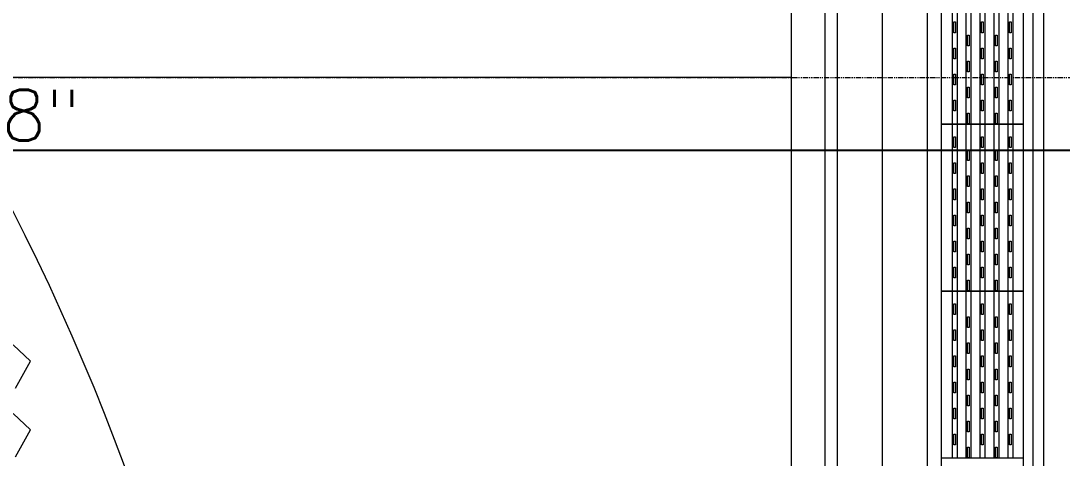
# Model space of a CAD drawing. Header units: inches. Extents: x 437 to 8681, y 26 to 3302.
# Drawn here: x 1616.9 to 1739.6, y 834 to 885.5 of the extents above; entities that cross this region are included whole.
import ezdxf

# ---------------------------------------------------------------- set-up
doc = ezdxf.new("R2010")
doc.units = ezdxf.units.IN
doc.header["$MEASUREMENT"] = 0
doc.linetypes.add('PHANTOM2', pattern=[1.25, 0.625, -0.125, 0.125, -0.125, 0.125, -0.125])
doc.layers.add('ARBOLES', color=7, linetype='Continuous', lineweight=13, true_color=0x69d485)
doc.layers.add('DIMENSION', color=1, linetype='Continuous')
doc.layers.add('PLANTA BLANCA', color=7, linetype='Continuous', lineweight=0)
doc.layers.add('TEXTURE', color=8, linetype='Continuous', lineweight=0)
doc.styles.add('ROMANS', font='romans.shx')
doc.dimstyles.new('SMALLER DIM', dxfattribs={"dimscale": 64, "dimtxt": 0.09375, "dimasz": 0.015625, "dimexe": 0.075, "dimexo": 0.02625, "dimgap": 0.0375, "dimtad": 0, "dimtih": 1, "dimtoh": 1, "dimdec": 4, "dimzin": 3, "dimdsep": 46, "dimlunit": 4, "dimtxsty": 'ROMANS', "dimcen": 0.0375, "dimclrd": 256, "dimclre": 256, "dimclrt": 7, "dimadec": 0, "dimazin": 0, "dimtfac": 0.75, "dimtdec": 4, "dimtmove": 0, "dimatfit": 3, "dimfxl": 1, "dimfrac": 1, "dimtolj": 1, "dimtzin": 0, "dimlwd": -1, "dimlwe": -1, "dimarcsym": 1})

# ---------------------------------------------------------------- blocks, each defined once
blk = doc.blocks.new('*D81')
at = {"layer": 'DIMENSION', "transparency": 16777216}
for p, q in [((1587.68, 885.87), (1587.68, 879.87)), ((1589.35, 886.87), (1592.48, 886.87)), ((1587.68, 882.87), (1607.97, 874.41)), ((1589.35, 878.87), (1592.48, 878.87)), ((1607.97, 874.41), (1612.77, 874.41))]:
    blk.add_line(p, q, dxfattribs=at)
for points in [[(1587.51, 885.87), (1587.85, 885.87), (1587.68, 886.87)], [(1587.51, 879.87), (1587.85, 879.87), (1587.68, 878.87)]]:
    blk.add_solid(points, dxfattribs=at)
at = {"layer": 'DIMENSION', "color": 7, "transparency": 16777216, "insert": (1619.31, 874.41), "char_height": 6, "attachment_point": 5, "style": 'ROMANS'}
blk.add_mtext('\\A1;8"', dxfattribs=at)
blk = doc.blocks.new('*D72')
at = {"layer": 'DIMENSION', "transparency": 16777216}
for p, q in [((1027.98, 870.36), (1464.07, 870.28)), ((1946.54, 870.2), (1510.44, 870.27)), ((1026.98, 868.68), (1026.98, 865.56)), ((1947.54, 868.52), (1947.54, 865.4))]:
    blk.add_line(p, q, dxfattribs=at)
for points in [[(1027.98, 870.53), (1027.98, 870.19), (1026.98, 870.36)], [(1946.54, 870.37), (1946.54, 870.03), (1947.54, 870.2)]]:
    blk.add_solid(points, dxfattribs=at)
at = {"layer": 'DIMENSION', "color": 7, "transparency": 16777216, "insert": (1487.26, 870.28), "char_height": 6, "attachment_point": 5, "style": 'ROMANS'}
blk.add_mtext('\\A1;76\'-8{\\H0.75x;\\S9#16;}"', dxfattribs=at)

msp = doc.modelspace()

# ---------------------------------------------------------------- hatches: boundary and pattern name
at = {"layer": 'TEXTURE', "linetype": 'Continuous'}
h = msp.add_hatch(dxfattribs=at)
h.set_pattern_fill('ANSI31', color=9, scale=42.5, angle=225)
h.set_pattern_definition([(270, (-3559.14, -96.3204), (5.3125, -9e-16), [])])
h.paths.add_polyline_path([(1435.237, 1191.3018), (1435.237, 650.2838), (1363.22944, 650.2838), (1363.22944, 1307.86683), (1821.50336, 1307.86683), (1821.50336, 1168.15326), (1945.22944, 1168.15326), (1945.22944, 1084.7125), (1808.37898, 1084.688), (1808.37898, 650.2838), (1736.14625, 650.2838), (1736.12206, 1191.3018)])
h.paths.add_polyline_path([(1059.22944, 925.86683), (1363.22944, 925.86683), (1363.22944, 853.86683), (1059.22944, 853.86683)])
h = msp.add_hatch(dxfattribs=at)
h.set_pattern_fill('ANSI31', color=9, scale=42.5, angle=225)
h.set_pattern_definition([(270, (-8710.0197, -3326.6847), (5.3125, -9e-16), [])])
h.paths.add_polyline_path([(1445.99449, 781.1818), (1711.67953, 781.1818), (1711.67953, 790.86683), (1445.99449, 790.86683)])
h.paths.add_polyline_path([(1459.67953, 790.86683), (1445.99449, 790.86683), (1445.99449, 1180.55187), (1459.67953, 1180.55187)])
h.paths.add_polyline_path([(1711.67953, 1180.55187), (1725.36457, 1180.55187), (1725.36457, 781.1818), (1711.67953, 781.1818)])
h.paths.add_polyline_path([(1459.67953, 1180.55187), (1711.67953, 1180.55187), (1711.67953, 1166.86683), (1459.67953, 1166.86683)])

# ---------------------------------------------------------------- linework, layer by layer
at = {"layer": 'ARBOLES', "color": 0}
for p, q in [((1618.05408, 845.42803), (1615.98804, 847.35448)), ((1618.05408, 845.42803), (1615.98804, 847.35448)), ((1616.28563, 842.23428), (1618.05408, 845.42803)), ((1616.28563, 842.23428), (1618.05408, 845.42803)), ((1618.05408, 837.31327), (1615.98804, 839.23972)), ((1618.05408, 837.31327), (1615.98804, 839.23972)), ((1616.28563, 834.11952), (1618.05408, 837.31327))]:
    msp.add_line(p, q, dxfattribs=at)
msp.add_circle((1375.44128, 740.27276), 270, dxfattribs=at)
at = {"layer": 'PLANTA BLANCA', "lineweight": 0}
for p, q in [((1735.01024, 1190.19754), (1735.01024, 771.53613)), ((1736.12206, 1191.3018), (1736.12206, 770.43187)), ((1725.36457, 781.1818), (1725.36457, 1180.55187)), ((1711.67953, 790.86683), (1711.67953, 1166.86683)), ((1707.67953, 794.86683), (1707.67953, 1162.86683)), ((1725.36457, 873.34715), (1725.36457, 893.03219)), ((1726.61654, 893.03219), (1726.61654, 873.34715)), ((1727.20709, 893.03219), (1727.20709, 873.34715)), ((1728.25433, 893.03219), (1728.25433, 873.34715)), ((1728.84488, 893.03219), (1728.84488, 873.34715)), ((1729.89213, 893.03219), (1729.89213, 873.34715)), ((1730.48268, 893.03219), (1730.48268, 873.34715)), ((1731.52992, 893.03219), (1731.52992, 873.34715)), ((1732.12047, 893.03219), (1732.12047, 873.34715)), ((1733.16772, 893.03219), (1733.16772, 873.34715)), ((1733.75827, 893.03219), (1733.75827, 873.34715)), ((1735.01024, 893.03219), (1735.01024, 873.34715)), ((1726.81339, 884.13455), (1726.81339, 885.39439)), ((1726.81339, 885.39439), (1727.01024, 885.39439)), ((1727.01024, 885.39439), (1727.01024, 884.13455)), ((1730.08898, 884.13455), (1730.08898, 885.39439)), ((1730.08898, 885.39439), (1730.28583, 885.39439)), ((1730.28583, 885.39439), (1730.28583, 884.13455)), ((1733.36457, 884.13455), (1733.36457, 885.39439)), ((1733.36457, 885.39439), (1733.56142, 885.39439)), ((1733.56142, 885.39439), (1733.56142, 884.13455)), ((1727.01024, 884.13455), (1726.81339, 884.13455)), ((1728.45118, 882.59912), (1728.45118, 883.85896)), ((1728.45118, 883.85896), (1728.64803, 883.85896)), ((1728.64803, 883.85896), (1728.64803, 882.59912)), ((1730.28583, 884.13455), (1730.08898, 884.13455)), ((1731.72677, 882.59912), (1731.72677, 883.85896)), ((1731.72677, 883.85896), (1731.92362, 883.85896)), ((1731.92362, 883.85896), (1731.92362, 882.59912)), ((1733.56142, 884.13455), (1733.36457, 884.13455)), ((1726.81339, 881.06369), (1726.81339, 882.32353)), ((1726.81339, 882.32353), (1727.01024, 882.32353)), ((1727.01024, 882.32353), (1727.01024, 881.06369)), ((1728.64803, 882.59912), (1728.45118, 882.59912)), ((1730.08898, 881.06369), (1730.08898, 882.32353)), ((1730.08898, 882.32353), (1730.28583, 882.32353)), ((1730.28583, 882.32353), (1730.28583, 881.06369)), ((1731.92362, 882.59912), (1731.72677, 882.59912)), ((1733.36457, 881.06369), (1733.36457, 882.32353)), ((1733.36457, 882.32353), (1733.56142, 882.32353)), ((1733.56142, 882.32353), (1733.56142, 881.06369)), ((1727.01024, 881.06369), (1726.81339, 881.06369)), ((1730.28583, 881.06369), (1730.08898, 881.06369)), ((1733.56142, 881.06369), (1733.36457, 881.06369)), ((1728.45118, 879.52825), (1728.45118, 880.78809)), ((1728.45118, 880.78809), (1728.64803, 880.78809)), ((1728.64803, 880.78809), (1728.64803, 879.52825)), ((1731.72677, 879.52825), (1731.72677, 880.78809)), ((1731.72677, 880.78809), (1731.92362, 880.78809)), ((1731.92362, 880.78809), (1731.92362, 879.52825)), ((1726.81339, 877.99282), (1726.81339, 879.25266)), ((1726.81339, 879.25266), (1727.01024, 879.25266)), ((1727.01024, 879.25266), (1727.01024, 877.99282)), ((1728.64803, 879.52825), (1728.45118, 879.52825)), ((1730.08898, 877.99282), (1730.08898, 879.25266)), ((1730.08898, 879.25266), (1730.28583, 879.25266)), ((1730.28583, 879.25266), (1730.28583, 877.99282)), ((1731.92362, 879.52825), (1731.72677, 879.52825)), ((1733.36457, 877.99282), (1733.36457, 879.25266)), ((1733.36457, 879.25266), (1733.56142, 879.25266)), ((1733.56142, 879.25266), (1733.56142, 877.99282)), ((1727.01024, 877.99282), (1726.81339, 877.99282)), ((1728.45118, 876.45739), (1728.45118, 877.71723)), ((1728.45118, 877.71723), (1728.64803, 877.71723)), ((1728.64803, 877.71723), (1728.64803, 876.45739)), ((1730.28583, 877.99282), (1730.08898, 877.99282)), ((1731.72677, 876.45739), (1731.72677, 877.71723)), ((1731.72677, 877.71723), (1731.92362, 877.71723)), ((1731.92362, 877.71723), (1731.92362, 876.45739)), ((1733.56142, 877.99282), (1733.36457, 877.99282)), ((1726.81339, 874.92195), (1726.81339, 876.1818)), ((1726.81339, 876.1818), (1727.01024, 876.1818)), ((1727.01024, 876.1818), (1727.01024, 874.92195)), ((1728.64803, 876.45739), (1728.45118, 876.45739)), ((1730.08898, 874.92195), (1730.08898, 876.1818)), ((1730.08898, 876.1818), (1730.28583, 876.1818)), ((1730.28583, 876.1818), (1730.28583, 874.92195)), ((1731.92362, 876.45739), (1731.72677, 876.45739)), ((1733.36457, 874.92195), (1733.36457, 876.1818)), ((1733.36457, 876.1818), (1733.56142, 876.1818)), ((1733.56142, 876.1818), (1733.56142, 874.92195)), ((1727.01024, 874.92195), (1726.81339, 874.92195)), ((1730.28583, 874.92195), (1730.08898, 874.92195)), ((1733.56142, 874.92195), (1733.36457, 874.92195)), ((1728.45118, 873.38652), (1728.45118, 874.64636)), ((1728.45118, 874.64636), (1728.64803, 874.64636)), ((1728.64803, 874.64636), (1728.64803, 873.38652)), ((1731.72677, 873.38652), (1731.72677, 874.64636)), ((1731.72677, 874.64636), (1731.92362, 874.64636)), ((1731.92362, 874.64636), (1731.92362, 873.38652)), ((1725.36457, 873.34715), (1726.61654, 873.34715)), ((1725.36457, 853.66211), (1725.36457, 873.34715)), ((1726.61654, 873.34715), (1725.36457, 873.34715)), ((1726.61654, 873.34715), (1727.20709, 873.34715)), ((1726.61654, 873.34715), (1726.61654, 853.66211)), ((1727.20709, 873.34715), (1726.61654, 873.34715)), ((1727.20709, 873.34715), (1728.25433, 873.34715)), ((1727.20709, 873.34715), (1727.20709, 853.66211)), ((1728.25433, 873.34715), (1727.20709, 873.34715)), ((1728.25433, 873.34715), (1728.84488, 873.34715)), ((1728.25433, 873.34715), (1728.25433, 853.66211)), ((1728.84488, 873.34715), (1728.25433, 873.34715)), ((1728.64803, 873.38652), (1728.45118, 873.38652)), ((1728.84488, 873.34715), (1729.89213, 873.34715)), ((1728.84488, 873.34715), (1728.84488, 853.66211)), ((1729.89213, 873.34715), (1728.84488, 873.34715)), ((1729.89213, 873.34715), (1730.48268, 873.34715)), ((1729.89213, 873.34715), (1729.89213, 853.66211)), ((1730.48268, 873.34715), (1729.89213, 873.34715)), ((1730.48268, 873.34715), (1731.52992, 873.34715)), ((1730.48268, 873.34715), (1730.48268, 853.66211)), ((1731.52992, 873.34715), (1730.48268, 873.34715)), ((1731.52992, 873.34715), (1732.12047, 873.34715)), ((1731.52992, 873.34715), (1731.52992, 853.66211)), ((1732.12047, 873.34715), (1731.52992, 873.34715)), ((1731.92362, 873.38652), (1731.72677, 873.38652)), ((1732.12047, 873.34715), (1733.16772, 873.34715)), ((1732.12047, 873.34715), (1732.12047, 853.66211)), ((1733.16772, 873.34715), (1732.12047, 873.34715)), ((1733.16772, 873.34715), (1733.75827, 873.34715)), ((1733.16772, 873.34715), (1733.16772, 853.66211)), ((1733.75827, 873.34715), (1733.16772, 873.34715)), ((1733.75827, 873.34715), (1735.01024, 873.34715)), ((1733.75827, 873.34715), (1733.75827, 853.66211)), ((1735.01024, 873.34715), (1733.75827, 873.34715)), ((1735.01024, 873.34715), (1735.01024, 853.66211)), ((1726.81339, 870.59124), (1726.81339, 871.85109)), ((1726.81339, 871.85109), (1727.01024, 871.85109)), ((1727.01024, 871.85109), (1727.01024, 870.59124)), ((1730.08898, 870.59124), (1730.08898, 871.85109)), ((1730.08898, 871.85109), (1730.28583, 871.85109)), ((1730.28583, 871.85109), (1730.28583, 870.59124)), ((1733.36457, 870.59124), (1733.36457, 871.85109)), ((1733.36457, 871.85109), (1733.56142, 871.85109)), ((1733.56142, 871.85109), (1733.56142, 870.59124)), ((1727.01024, 870.59124), (1726.81339, 870.59124)), ((1728.45118, 869.05581), (1728.45118, 870.31565)), ((1728.45118, 870.31565), (1728.64803, 870.31565)), ((1728.64803, 870.31565), (1728.64803, 869.05581)), ((1730.28583, 870.59124), (1730.08898, 870.59124)), ((1731.72677, 869.05581), (1731.72677, 870.31565)), ((1731.72677, 870.31565), (1731.92362, 870.31565)), ((1731.92362, 870.31565), (1731.92362, 869.05581)), ((1733.56142, 870.59124), (1733.36457, 870.59124)), ((1726.81339, 867.52038), (1726.81339, 868.78022)), ((1726.81339, 868.78022), (1727.01024, 868.78022)), ((1727.01024, 868.78022), (1727.01024, 867.52038)), ((1728.64803, 869.05581), (1728.45118, 869.05581)), ((1730.08898, 867.52038), (1730.08898, 868.78022)), ((1730.08898, 868.78022), (1730.28583, 868.78022)), ((1730.28583, 868.78022), (1730.28583, 867.52038)), ((1731.92362, 869.05581), (1731.72677, 869.05581)), ((1733.36457, 867.52038), (1733.36457, 868.78022)), ((1733.36457, 868.78022), (1733.56142, 868.78022)), ((1733.56142, 868.78022), (1733.56142, 867.52038)), ((1727.01024, 867.52038), (1726.81339, 867.52038)), ((1730.28583, 867.52038), (1730.08898, 867.52038)), ((1733.56142, 867.52038), (1733.36457, 867.52038)), ((1728.45118, 865.98494), (1728.45118, 867.24479)), ((1728.45118, 867.24479), (1728.64803, 867.24479)), ((1728.64803, 867.24479), (1728.64803, 865.98494)), ((1731.72677, 865.98494), (1731.72677, 867.24479)), ((1731.72677, 867.24479), (1731.92362, 867.24479)), ((1731.92362, 867.24479), (1731.92362, 865.98494)), ((1726.81339, 864.44951), (1726.81339, 865.70935)), ((1726.81339, 865.70935), (1727.01024, 865.70935)), ((1727.01024, 865.70935), (1727.01024, 864.44951)), ((1728.64803, 865.98494), (1728.45118, 865.98494)), ((1730.08898, 864.44951), (1730.08898, 865.70935)), ((1730.08898, 865.70935), (1730.28583, 865.70935)), ((1730.28583, 865.70935), (1730.28583, 864.44951)), ((1731.92362, 865.98494), (1731.72677, 865.98494)), ((1733.36457, 864.44951), (1733.36457, 865.70935)), ((1733.36457, 865.70935), (1733.56142, 865.70935)), ((1733.56142, 865.70935), (1733.56142, 864.44951)), ((1727.01024, 864.44951), (1726.81339, 864.44951)), ((1728.45118, 862.91408), (1728.45118, 864.17392)), ((1728.45118, 864.17392), (1728.64803, 864.17392)), ((1728.64803, 864.17392), (1728.64803, 862.91408)), ((1730.28583, 864.44951), (1730.08898, 864.44951)), ((1731.72677, 862.91408), (1731.72677, 864.17392)), ((1731.72677, 864.17392), (1731.92362, 864.17392)), ((1731.92362, 864.17392), (1731.92362, 862.91408)), ((1733.56142, 864.44951), (1733.36457, 864.44951)), ((1726.81339, 861.37865), (1726.81339, 862.63849)), ((1726.81339, 862.63849), (1727.01024, 862.63849)), ((1727.01024, 862.63849), (1727.01024, 861.37865)), ((1728.64803, 862.91408), (1728.45118, 862.91408)), ((1730.08898, 861.37865), (1730.08898, 862.63849)), ((1730.08898, 862.63849), (1730.28583, 862.63849)), ((1730.28583, 862.63849), (1730.28583, 861.37865)), ((1731.92362, 862.91408), (1731.72677, 862.91408)), ((1733.36457, 861.37865), (1733.36457, 862.63849)), ((1733.36457, 862.63849), (1733.56142, 862.63849)), ((1733.56142, 862.63849), (1733.56142, 861.37865)), ((1727.01024, 861.37865), (1726.81339, 861.37865)), ((1730.28583, 861.37865), (1730.08898, 861.37865)), ((1733.56142, 861.37865), (1733.36457, 861.37865)), ((1728.45118, 859.84321), (1728.45118, 861.10306)), ((1728.45118, 861.10306), (1728.64803, 861.10306)), ((1728.64803, 861.10306), (1728.64803, 859.84321)), ((1731.72677, 859.84321), (1731.72677, 861.10306)), ((1731.72677, 861.10306), (1731.92362, 861.10306)), ((1731.92362, 861.10306), (1731.92362, 859.84321)), ((1726.81339, 858.30778), (1726.81339, 859.56762)), ((1726.81339, 859.56762), (1727.01024, 859.56762)), ((1727.01024, 859.56762), (1727.01024, 858.30778)), ((1728.64803, 859.84321), (1728.45118, 859.84321)), ((1730.08898, 858.30778), (1730.08898, 859.56762)), ((1730.08898, 859.56762), (1730.28583, 859.56762)), ((1730.28583, 859.56762), (1730.28583, 858.30778)), ((1731.92362, 859.84321), (1731.72677, 859.84321)), ((1733.36457, 858.30778), (1733.36457, 859.56762)), ((1733.36457, 859.56762), (1733.56142, 859.56762)), ((1733.56142, 859.56762), (1733.56142, 858.30778)), ((1727.01024, 858.30778), (1726.81339, 858.30778)), ((1728.45118, 856.77235), (1728.45118, 858.03219)), ((1728.45118, 858.03219), (1728.64803, 858.03219)), ((1728.64803, 858.03219), (1728.64803, 856.77235)), ((1730.28583, 858.30778), (1730.08898, 858.30778)), ((1731.72677, 856.77235), (1731.72677, 858.03219)), ((1731.72677, 858.03219), (1731.92362, 858.03219)), ((1731.92362, 858.03219), (1731.92362, 856.77235)), ((1733.56142, 858.30778), (1733.36457, 858.30778)), ((1726.81339, 855.23691), (1726.81339, 856.49676)), ((1726.81339, 856.49676), (1727.01024, 856.49676)), ((1727.01024, 856.49676), (1727.01024, 855.23691)), ((1728.64803, 856.77235), (1728.45118, 856.77235)), ((1730.08898, 855.23691), (1730.08898, 856.49676)), ((1730.08898, 856.49676), (1730.28583, 856.49676)), ((1730.28583, 856.49676), (1730.28583, 855.23691)), ((1731.92362, 856.77235), (1731.72677, 856.77235)), ((1733.36457, 855.23691), (1733.36457, 856.49676)), ((1733.36457, 856.49676), (1733.56142, 856.49676)), ((1733.56142, 856.49676), (1733.56142, 855.23691)), ((1727.01024, 855.23691), (1726.81339, 855.23691)), ((1730.28583, 855.23691), (1730.08898, 855.23691)), ((1733.56142, 855.23691), (1733.36457, 855.23691)), ((1728.45118, 853.70148), (1728.45118, 854.96132)), ((1728.45118, 854.96132), (1728.64803, 854.96132)), ((1728.64803, 854.96132), (1728.64803, 853.70148)), ((1731.72677, 853.70148), (1731.72677, 854.96132)), ((1731.72677, 854.96132), (1731.92362, 854.96132)), ((1731.92362, 854.96132), (1731.92362, 853.70148)), ((1726.61654, 853.66211), (1725.36457, 853.66211)), ((1725.36457, 853.66211), (1726.61654, 853.66211)), ((1725.36457, 833.97707), (1725.36457, 853.66211)), ((1727.20709, 853.66211), (1726.61654, 853.66211)), ((1726.61654, 853.66211), (1727.20709, 853.66211)), ((1726.61654, 853.66211), (1726.61654, 833.97707)), ((1728.25433, 853.66211), (1727.20709, 853.66211)), ((1727.20709, 853.66211), (1728.25433, 853.66211)), ((1727.20709, 853.66211), (1727.20709, 833.97707)), ((1728.84488, 853.66211), (1728.25433, 853.66211)), ((1728.25433, 853.66211), (1728.84488, 853.66211)), ((1728.25433, 853.66211), (1728.25433, 833.97707)), ((1728.64803, 853.70148), (1728.45118, 853.70148)), ((1729.89213, 853.66211), (1728.84488, 853.66211)), ((1728.84488, 853.66211), (1729.89213, 853.66211)), ((1728.84488, 853.66211), (1728.84488, 833.97707)), ((1730.48268, 853.66211), (1729.89213, 853.66211)), ((1729.89213, 853.66211), (1730.48268, 853.66211)), ((1729.89213, 853.66211), (1729.89213, 833.97707)), ((1731.52992, 853.66211), (1730.48268, 853.66211)), ((1730.48268, 853.66211), (1731.52992, 853.66211)), ((1730.48268, 853.66211), (1730.48268, 833.97707)), ((1732.12047, 853.66211), (1731.52992, 853.66211)), ((1731.52992, 853.66211), (1732.12047, 853.66211)), ((1731.52992, 853.66211), (1731.52992, 833.97707)), ((1731.92362, 853.70148), (1731.72677, 853.70148)), ((1733.16772, 853.66211), (1732.12047, 853.66211)), ((1732.12047, 853.66211), (1733.16772, 853.66211)), ((1732.12047, 853.66211), (1732.12047, 833.97707)), ((1733.75827, 853.66211), (1733.16772, 853.66211)), ((1733.16772, 853.66211), (1733.75827, 853.66211)), ((1733.16772, 853.66211), (1733.16772, 833.97707)), ((1735.01024, 853.66211), (1733.75827, 853.66211)), ((1733.75827, 853.66211), (1735.01024, 853.66211)), ((1733.75827, 853.66211), (1733.75827, 833.97707)), ((1735.01024, 853.66211), (1735.01024, 833.97707)), ((1726.81339, 850.9062), (1726.81339, 852.16605)), ((1726.81339, 852.16605), (1727.01024, 852.16605)), ((1727.01024, 852.16605), (1727.01024, 850.9062)), ((1730.08898, 850.9062), (1730.08898, 852.16605)), ((1730.08898, 852.16605), (1730.28583, 852.16605)), ((1730.28583, 852.16605), (1730.28583, 850.9062)), ((1733.36457, 850.9062), (1733.36457, 852.16605)), ((1733.36457, 852.16605), (1733.56142, 852.16605)), ((1733.56142, 852.16605), (1733.56142, 850.9062)), ((1727.01024, 850.9062), (1726.81339, 850.9062)), ((1728.45118, 849.37077), (1728.45118, 850.63061)), ((1728.45118, 850.63061), (1728.64803, 850.63061)), ((1728.64803, 850.63061), (1728.64803, 849.37077)), ((1730.28583, 850.9062), (1730.08898, 850.9062)), ((1731.72677, 849.37077), (1731.72677, 850.63061)), ((1731.72677, 850.63061), (1731.92362, 850.63061)), ((1731.92362, 850.63061), (1731.92362, 849.37077)), ((1733.56142, 850.9062), (1733.36457, 850.9062)), ((1726.81339, 847.83534), (1726.81339, 849.09518)), ((1726.81339, 849.09518), (1727.01024, 849.09518)), ((1727.01024, 849.09518), (1727.01024, 847.83534)), ((1728.64803, 849.37077), (1728.45118, 849.37077)), ((1730.08898, 847.83534), (1730.08898, 849.09518)), ((1730.08898, 849.09518), (1730.28583, 849.09518)), ((1730.28583, 849.09518), (1730.28583, 847.83534)), ((1731.92362, 849.37077), (1731.72677, 849.37077)), ((1733.36457, 847.83534), (1733.36457, 849.09518)), ((1733.36457, 849.09518), (1733.56142, 849.09518)), ((1733.56142, 849.09518), (1733.56142, 847.83534)), ((1727.01024, 847.83534), (1726.81339, 847.83534)), ((1730.28583, 847.83534), (1730.08898, 847.83534)), ((1733.56142, 847.83534), (1733.36457, 847.83534)), ((1728.45118, 846.29991), (1728.45118, 847.55975)), ((1728.45118, 847.55975), (1728.64803, 847.55975)), ((1728.64803, 847.55975), (1728.64803, 846.29991)), ((1731.72677, 846.29991), (1731.72677, 847.55975)), ((1731.72677, 847.55975), (1731.92362, 847.55975)), ((1731.92362, 847.55975), (1731.92362, 846.29991)), ((1726.81339, 844.76447), (1726.81339, 846.02432)), ((1726.81339, 846.02432), (1727.01024, 846.02432)), ((1727.01024, 846.02432), (1727.01024, 844.76447)), ((1728.64803, 846.29991), (1728.45118, 846.29991)), ((1730.08898, 844.76447), (1730.08898, 846.02432)), ((1730.08898, 846.02432), (1730.28583, 846.02432)), ((1730.28583, 846.02432), (1730.28583, 844.76447)), ((1731.92362, 846.29991), (1731.72677, 846.29991)), ((1733.36457, 844.76447), (1733.36457, 846.02432)), ((1733.36457, 846.02432), (1733.56142, 846.02432)), ((1733.56142, 846.02432), (1733.56142, 844.76447)), ((1727.01024, 844.76447), (1726.81339, 844.76447)), ((1728.45118, 843.22904), (1728.45118, 844.48888)), ((1728.45118, 844.48888), (1728.64803, 844.48888)), ((1728.64803, 844.48888), (1728.64803, 843.22904)), ((1730.28583, 844.76447), (1730.08898, 844.76447)), ((1731.72677, 843.22904), (1731.72677, 844.48888)), ((1731.72677, 844.48888), (1731.92362, 844.48888)), ((1731.92362, 844.48888), (1731.92362, 843.22904)), ((1733.56142, 844.76447), (1733.36457, 844.76447)), ((1726.81339, 841.69361), (1726.81339, 842.95345)), ((1726.81339, 842.95345), (1727.01024, 842.95345)), ((1727.01024, 842.95345), (1727.01024, 841.69361)), ((1728.64803, 843.22904), (1728.45118, 843.22904)), ((1730.08898, 841.69361), (1730.08898, 842.95345)), ((1730.08898, 842.95345), (1730.28583, 842.95345)), ((1730.28583, 842.95345), (1730.28583, 841.69361)), ((1731.92362, 843.22904), (1731.72677, 843.22904)), ((1733.36457, 841.69361), (1733.36457, 842.95345)), ((1733.36457, 842.95345), (1733.56142, 842.95345)), ((1733.56142, 842.95345), (1733.56142, 841.69361)), ((1727.01024, 841.69361), (1726.81339, 841.69361)), ((1730.28583, 841.69361), (1730.08898, 841.69361)), ((1733.56142, 841.69361), (1733.36457, 841.69361)), ((1728.45118, 840.15817), (1728.45118, 841.41802)), ((1728.45118, 841.41802), (1728.64803, 841.41802)), ((1728.64803, 841.41802), (1728.64803, 840.15817)), ((1731.72677, 840.15817), (1731.72677, 841.41802)), ((1731.72677, 841.41802), (1731.92362, 841.41802)), ((1731.92362, 841.41802), (1731.92362, 840.15817)), ((1726.81339, 838.62274), (1726.81339, 839.88258)), ((1726.81339, 839.88258), (1727.01024, 839.88258)), ((1727.01024, 839.88258), (1727.01024, 838.62274)), ((1728.64803, 840.15817), (1728.45118, 840.15817)), ((1730.08898, 838.62274), (1730.08898, 839.88258)), ((1730.08898, 839.88258), (1730.28583, 839.88258)), ((1730.28583, 839.88258), (1730.28583, 838.62274)), ((1731.92362, 840.15817), (1731.72677, 840.15817)), ((1733.36457, 838.62274), (1733.36457, 839.88258)), ((1733.36457, 839.88258), (1733.56142, 839.88258)), ((1733.56142, 839.88258), (1733.56142, 838.62274)), ((1727.01024, 838.62274), (1726.81339, 838.62274)), ((1728.45118, 837.08731), (1728.45118, 838.34715)), ((1728.45118, 838.34715), (1728.64803, 838.34715)), ((1728.64803, 838.34715), (1728.64803, 837.08731)), ((1730.28583, 838.62274), (1730.08898, 838.62274)), ((1731.72677, 837.08731), (1731.72677, 838.34715)), ((1731.72677, 838.34715), (1731.92362, 838.34715)), ((1731.92362, 838.34715), (1731.92362, 837.08731)), ((1733.56142, 838.62274), (1733.36457, 838.62274)), ((1726.81339, 835.55187), (1726.81339, 836.81172)), ((1726.81339, 836.81172), (1727.01024, 836.81172)), ((1727.01024, 836.81172), (1727.01024, 835.55187)), ((1728.64803, 837.08731), (1728.45118, 837.08731)), ((1730.08898, 835.55187), (1730.08898, 836.81172)), ((1730.08898, 836.81172), (1730.28583, 836.81172)), ((1730.28583, 836.81172), (1730.28583, 835.55187)), ((1731.92362, 837.08731), (1731.72677, 837.08731)), ((1733.36457, 835.55187), (1733.36457, 836.81172)), ((1733.36457, 836.81172), (1733.56142, 836.81172)), ((1733.56142, 836.81172), (1733.56142, 835.55187)), ((1727.01024, 835.55187), (1726.81339, 835.55187)), ((1730.28583, 835.55187), (1730.08898, 835.55187)), ((1733.56142, 835.55187), (1733.36457, 835.55187)), ((1728.45118, 834.01644), (1728.45118, 835.27628)), ((1728.45118, 835.27628), (1728.64803, 835.27628)), ((1728.64803, 835.27628), (1728.64803, 834.01644)), ((1731.72677, 834.01644), (1731.72677, 835.27628)), ((1731.72677, 835.27628), (1731.92362, 835.27628)), ((1731.92362, 835.27628), (1731.92362, 834.01644)), ((1726.61654, 833.97707), (1725.36457, 833.97707)), ((1727.20709, 833.97707), (1726.61654, 833.97707)), ((1728.25433, 833.97707), (1727.20709, 833.97707)), ((1728.84488, 833.97707), (1728.25433, 833.97707)), ((1728.64803, 834.01644), (1728.45118, 834.01644)), ((1729.89213, 833.97707), (1728.84488, 833.97707)), ((1730.48268, 833.97707), (1729.89213, 833.97707)), ((1731.52992, 833.97707), (1730.48268, 833.97707)), ((1732.12047, 833.97707), (1731.52992, 833.97707)), ((1731.92362, 834.01644), (1731.72677, 834.01644)), ((1733.16772, 833.97707), (1732.12047, 833.97707)), ((1733.75827, 833.97707), (1733.16772, 833.97707)), ((1735.01024, 833.97707), (1733.75827, 833.97707))]:
    msp.add_line(p, q, dxfattribs=at)
msp.add_lwpolyline([(1707.67953, 878.86683), (1463.67953, 878.86683)], dxfattribs=at)
at = {"layer": 'TEXTURE', "color": 7, "linetype": 'PHANTOM2', "lineweight": 0, "flags": 128}
msp.add_lwpolyline([(856.53008, 878.86683), (2115.47196, 878.86683)], dxfattribs=at)

# ---------------------------------------------------------------- dimensions: what is measured, and where the dimension line sits
at = {"layer": 'DIMENSION'}
dim = msp.add_linear_dim(base=(1587.67953, 878.86683), p1=(1587.66762, 886.86683), p2=(1587.66628, 878.86683), angle=90, dimstyle='SMALLER DIM', override={"dimtmove": 1}, dxfattribs=at)
dim.commit()
dim.dimension.update_dxf_attribs({"geometry": '*D81', "text_midpoint": (1615.16524, 874.41495), "dimtype": 160})
dim = msp.add_aligned_dim(p1=(1947.54044, 870.19816), p2=(1026.97689, 870.35883), distance=0, dimstyle='SMALLER DIM', dxfattribs=at)
dim.commit()
dim.dimension.update_dxf_attribs({"geometry": '*D72', "text_midpoint": (1487.25866, 870.27849)})

doc.saveas('drawing.dxf')
